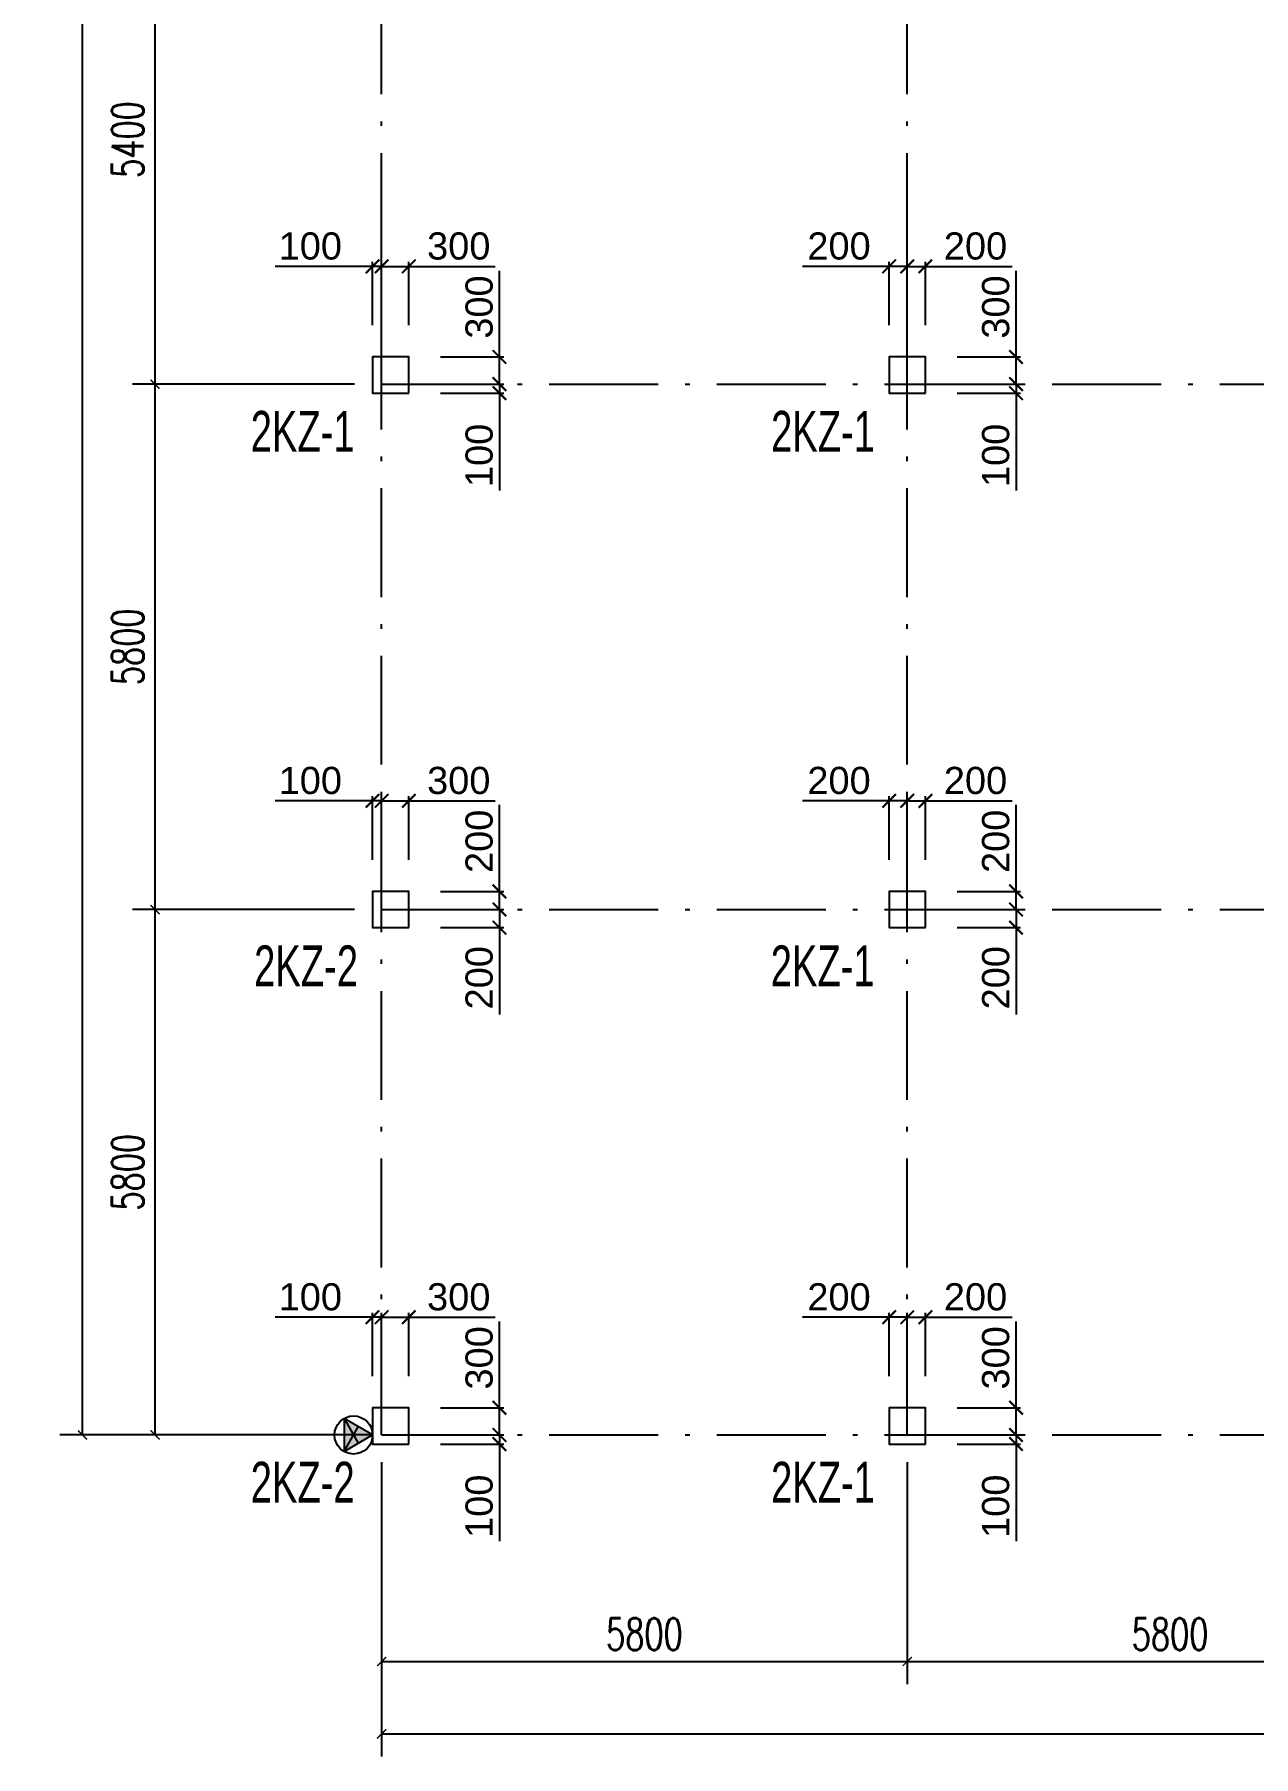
# Model space of a CAD drawing. Header units: millimetres. Extents: x -3831 to 465700, y 39900 to 106100.
# Drawn here: x -3831 to 9621, y 56450 to 75460 of the extents above; entities that cross this region are included whole.
import ezdxf

# ---------------------------------------------------------------- set-up
doc = ezdxf.new("R2010")
doc.units = ezdxf.units.MM
doc.linetypes.add('线型2', pattern=[1850, 1200, -300, 50, -300])
for name, color, linetype in [('AXIS', 3, 'Continuous'), ('column_dim', 90, 'Continuous'), ('DOTE', 10, '线型2'), ('沉降观测点', 1, 'Continuous')]:
    doc.layers.add(name, color=color, linetype=linetype)
doc.layers.add('S_Cl', color=2, linetype='Continuous', lineweight=25)
doc.layers.add('S_ColumFocus', color=2, linetype='Continuous', lineweight=9)
doc.styles.add('_TCH_DIM_T3', font='SIMPLEX', dxfattribs={"width": 0.705882, "bigfont": 'GBCBIG'})
doc.styles.get("Standard").update_dxf_attribs({"font": 'arial.ttf'})
doc.styles.add('xxxx', font='RIF.ttf')
doc.dimstyles.new('_TCH_ARCH&&100', dxfattribs={"dimtxt": 297.5, "dimasz": 100, "dimexe": 250, "dimexo": 300, "dimgap": 126.25, "dimtad": 1, "dimdec": 0, "dimzin": 0, "dimdsep": 46, "dimtxsty": '_TCH_DIM_T3', "dimblk": 'ARCHTICK', "dimcen": 0.09, "dimclrt": 7, "dimazin": 2, "dimtfac": 1, "dimtdec": 0, "dimtix": 1, "dimtmove": 2, "dimatfit": 3, "dimfxl": 100, "dimtolj": 1, "dimtzin": 0, "dimarcsym": 0})
doc.dimstyles.new('ISO-25', dxfattribs={"dimtxt": 2.5, "dimasz": 2.5, "dimexe": 1.25, "dimexo": 0.625, "dimtad": 1, "dimtxsty": 'Standard', "dimcen": 2.5, "dimadec": 0, "dimazin": 0, "dimtfac": 1, "dimtmove": 0, "dimatfit": 3, "dimfxl": 1, "dimarcsym": 0})

# ---------------------------------------------------------------- blocks, each defined once
blk = doc.blocks.new('_ArchTick')
at = {"color": 0, "linetype": 'ByBlock', "const_width": 0.15}
blk.add_lwpolyline([(-0.5, -0.5), (0.5, 0.5)], dxfattribs=at)
blk = doc.blocks.new('*D1622')
at = {"layer": 'column_dim', "color": 0, "lineweight": -2, "transparency": 16777216}
for p, q in [((7000, 71600), (7000, 71750)), ((6350, 71600), (7050, 71600)), ((6350, 71500), (7050, 71500)), ((7000, 71600), (7000, 71500)), ((7000, 71500), (7000, 70426))]:
    blk.add_line(p, q, dxfattribs=at)
at = {"layer": 'Defpoints', "color": 0, "transparency": 16777216}
for p in [(6000, 71600), (6000, 71500), (7000, 71600)]:
    blk.add_point(p, dxfattribs=at)
at = {"layer": 'column_dim', "color": 0, "lineweight": -2, "transparency": 16777216, "xscale": 150, "yscale": 150, "zscale": 150}
for p, rotation in [((7000, 71600), 270), ((7000, 71500), 90)]:
    blk.add_blockref('_ArchTick', p, dxfattribs=dict(at, rotation=rotation))
at = {"layer": 'column_dim', "color": 7, "transparency": 16777216, "insert": (6777, 70813), "char_height": 300, "attachment_point": 5, "rotation": 90}
blk.add_mtext('100', dxfattribs=at)
blk = doc.blocks.new('*D1623')
at = {"layer": 'column_dim', "color": 0, "lineweight": -2, "transparency": 16777216}
for p, q in [((7000, 71900), (7000, 72852)), ((6350, 71900), (7050, 71900)), ((7000, 71600), (7000, 71900)), ((6350, 71600), (7050, 71600))]:
    blk.add_line(p, q, dxfattribs=at)
at = {"layer": 'Defpoints', "color": 0, "transparency": 16777216}
for p in [(6000, 71900), (6000, 71600), (7000, 71600)]:
    blk.add_point(p, dxfattribs=at)
at = {"layer": 'column_dim', "color": 0, "lineweight": -2, "transparency": 16777216, "xscale": 150, "yscale": 150, "zscale": 150}
for p, rotation in [((7000, 71900), 90), ((7000, 71600), 270)]:
    blk.add_blockref('_ArchTick', p, dxfattribs=dict(at, rotation=rotation))
at = {"layer": 'column_dim', "color": 7, "transparency": 16777216, "insert": (6777, 72451), "char_height": 300, "attachment_point": 5, "rotation": 90}
blk.add_mtext('300', dxfattribs=at)
blk = doc.blocks.new('*D1624')
at = {"layer": 'column_dim', "color": 0, "lineweight": -2, "transparency": 16777216}
for p, q in [((5800, 72250), (5800, 72950)), ((5800, 72900), (6000, 72900)), ((6000, 72250), (6000, 72950)), ((6000, 72900), (6957, 72900))]:
    blk.add_line(p, q, dxfattribs=at)
at = {"layer": 'Defpoints', "color": 0, "transparency": 16777216}
for p in [(5800, 72900), (5800, 71900), (6000, 71900)]:
    blk.add_point(p, dxfattribs=at)
at = {"layer": 'column_dim', "color": 0, "lineweight": -2, "transparency": 16777216, "xscale": 150, "yscale": 150, "zscale": 150, "rotation": 180}
blk.add_blockref('_ArchTick', (5800, 72900), dxfattribs=at)
at = {"layer": 'column_dim', "color": 0, "lineweight": -2, "transparency": 16777216, "xscale": 150, "yscale": 150, "zscale": 150}
blk.add_blockref('_ArchTick', (6000, 72900), dxfattribs=at)
at = {"layer": 'column_dim', "color": 7, "transparency": 16777216, "insert": (6553, 73123), "char_height": 300, "attachment_point": 5}
blk.add_mtext('200', dxfattribs=at)
blk = doc.blocks.new('*D1625')
at = {"layer": 'column_dim', "color": 0, "lineweight": -2, "transparency": 16777216}
for p, q in [((5600, 72900), (4643, 72900)), ((5600, 72250), (5600, 72950)), ((5800, 72900), (5600, 72900)), ((5800, 72250), (5800, 72950))]:
    blk.add_line(p, q, dxfattribs=at)
at = {"layer": 'Defpoints', "color": 0, "transparency": 16777216}
for p in [(5800, 72900), (5600, 71900), (5800, 71900)]:
    blk.add_point(p, dxfattribs=at)
at = {"layer": 'column_dim', "color": 0, "lineweight": -2, "transparency": 16777216, "xscale": 150, "yscale": 150, "zscale": 150, "rotation": 180}
blk.add_blockref('_ArchTick', (5600, 72900), dxfattribs=at)
at = {"layer": 'column_dim', "color": 0, "lineweight": -2, "transparency": 16777216, "xscale": 150, "yscale": 150, "zscale": 150}
blk.add_blockref('_ArchTick', (5800, 72900), dxfattribs=at)
at = {"layer": 'column_dim', "color": 7, "transparency": 16777216, "insert": (5047, 73123), "char_height": 300, "attachment_point": 5}
blk.add_mtext('200', dxfattribs=at)
blk = doc.blocks.new('*D1626')
at = {"layer": 'column_dim', "color": 0, "lineweight": -2, "transparency": 16777216}
for p, q in [((6350, 65800), (7050, 65800)), ((7000, 65800), (7000, 65600)), ((6350, 65600), (7050, 65600)), ((7000, 65600), (7000, 64643))]:
    blk.add_line(p, q, dxfattribs=at)
at = {"layer": 'Defpoints', "color": 0, "transparency": 16777216}
for p in [(6000, 65800), (7000, 65800), (6000, 65600)]:
    blk.add_point(p, dxfattribs=at)
at = {"layer": 'column_dim', "color": 0, "lineweight": -2, "transparency": 16777216, "xscale": 150, "yscale": 150, "zscale": 150}
for p, rotation in [((7000, 65800), 90), ((7000, 65600), 270)]:
    blk.add_blockref('_ArchTick', p, dxfattribs=dict(at, rotation=rotation))
at = {"layer": 'column_dim', "color": 7, "transparency": 16777216, "insert": (6777, 65047), "char_height": 300, "attachment_point": 5, "rotation": 90}
blk.add_mtext('200', dxfattribs=at)
blk = doc.blocks.new('*D1627')
at = {"layer": 'column_dim', "color": 0, "lineweight": -2, "transparency": 16777216}
for p, q in [((7000, 66000), (7000, 66957)), ((6350, 66000), (7050, 66000)), ((7000, 65800), (7000, 66000)), ((6350, 65800), (7050, 65800))]:
    blk.add_line(p, q, dxfattribs=at)
at = {"layer": 'Defpoints', "color": 0, "transparency": 16777216}
for p in [(6000, 66000), (6000, 65800), (7000, 65800)]:
    blk.add_point(p, dxfattribs=at)
at = {"layer": 'column_dim', "color": 0, "lineweight": -2, "transparency": 16777216, "xscale": 150, "yscale": 150, "zscale": 150}
for p, rotation in [((7000, 66000), 90), ((7000, 65800), 270)]:
    blk.add_blockref('_ArchTick', p, dxfattribs=dict(at, rotation=rotation))
at = {"layer": 'column_dim', "color": 7, "transparency": 16777216, "insert": (6777, 66553), "char_height": 300, "attachment_point": 5, "rotation": 90}
blk.add_mtext('200', dxfattribs=at)
blk = doc.blocks.new('*D1628')
at = {"layer": 'column_dim', "color": 0, "lineweight": -2, "transparency": 16777216}
for p, q in [((5800, 66350), (5800, 67050)), ((5800, 67000), (6000, 67000)), ((6000, 66350), (6000, 67050)), ((6000, 67000), (6957, 67000))]:
    blk.add_line(p, q, dxfattribs=at)
at = {"layer": 'Defpoints', "color": 0, "transparency": 16777216}
for p in [(5800, 67000), (5800, 66000), (6000, 66000)]:
    blk.add_point(p, dxfattribs=at)
at = {"layer": 'column_dim', "color": 0, "lineweight": -2, "transparency": 16777216, "xscale": 150, "yscale": 150, "zscale": 150, "rotation": 180}
blk.add_blockref('_ArchTick', (5800, 67000), dxfattribs=at)
at = {"layer": 'column_dim', "color": 0, "lineweight": -2, "transparency": 16777216, "xscale": 150, "yscale": 150, "zscale": 150}
blk.add_blockref('_ArchTick', (6000, 67000), dxfattribs=at)
at = {"layer": 'column_dim', "color": 7, "transparency": 16777216, "insert": (6553, 67223), "char_height": 300, "attachment_point": 5}
blk.add_mtext('200', dxfattribs=at)
blk = doc.blocks.new('*D1629')
at = {"layer": 'column_dim', "color": 0, "lineweight": -2, "transparency": 16777216}
for p, q in [((5600, 67000), (4643, 67000)), ((5600, 66350), (5600, 67050)), ((5800, 67000), (5600, 67000)), ((5800, 66350), (5800, 67050))]:
    blk.add_line(p, q, dxfattribs=at)
at = {"layer": 'Defpoints', "color": 0, "transparency": 16777216}
for p in [(5800, 67000), (5600, 66000), (5800, 66000)]:
    blk.add_point(p, dxfattribs=at)
at = {"layer": 'column_dim', "color": 0, "lineweight": -2, "transparency": 16777216, "xscale": 150, "yscale": 150, "zscale": 150, "rotation": 180}
blk.add_blockref('_ArchTick', (5600, 67000), dxfattribs=at)
at = {"layer": 'column_dim', "color": 0, "lineweight": -2, "transparency": 16777216, "xscale": 150, "yscale": 150, "zscale": 150}
blk.add_blockref('_ArchTick', (5800, 67000), dxfattribs=at)
at = {"layer": 'column_dim', "color": 7, "transparency": 16777216, "insert": (5047, 67223), "char_height": 300, "attachment_point": 5}
blk.add_mtext('200', dxfattribs=at)
blk = doc.blocks.new('*D1630')
at = {"layer": 'column_dim', "color": 0, "lineweight": -2, "transparency": 16777216}
for p, q in [((7000, 60000), (7000, 60150)), ((6350, 60000), (7050, 60000)), ((6350, 59900), (7050, 59900)), ((7000, 60000), (7000, 59900)), ((7000, 59900), (7000, 58826))]:
    blk.add_line(p, q, dxfattribs=at)
at = {"layer": 'Defpoints', "color": 0, "transparency": 16777216}
for p in [(6000, 60000), (6000, 59900), (7000, 60000)]:
    blk.add_point(p, dxfattribs=at)
at = {"layer": 'column_dim', "color": 0, "lineweight": -2, "transparency": 16777216, "xscale": 150, "yscale": 150, "zscale": 150}
for p, rotation in [((7000, 60000), 270), ((7000, 59900), 90)]:
    blk.add_blockref('_ArchTick', p, dxfattribs=dict(at, rotation=rotation))
at = {"layer": 'column_dim', "color": 7, "transparency": 16777216, "insert": (6777, 59213), "char_height": 300, "attachment_point": 5, "rotation": 90}
blk.add_mtext('100', dxfattribs=at)
blk = doc.blocks.new('*D1631')
at = {"layer": 'column_dim', "color": 0, "lineweight": -2, "transparency": 16777216}
for p, q in [((7000, 60300), (7000, 61252)), ((6350, 60300), (7050, 60300)), ((7000, 60000), (7000, 60300)), ((6350, 60000), (7050, 60000))]:
    blk.add_line(p, q, dxfattribs=at)
at = {"layer": 'Defpoints', "color": 0, "transparency": 16777216}
for p in [(6000, 60300), (6000, 60000), (7000, 60000)]:
    blk.add_point(p, dxfattribs=at)
at = {"layer": 'column_dim', "color": 0, "lineweight": -2, "transparency": 16777216, "xscale": 150, "yscale": 150, "zscale": 150}
for p, rotation in [((7000, 60300), 90), ((7000, 60000), 270)]:
    blk.add_blockref('_ArchTick', p, dxfattribs=dict(at, rotation=rotation))
at = {"layer": 'column_dim', "color": 7, "transparency": 16777216, "insert": (6777, 60851), "char_height": 300, "attachment_point": 5, "rotation": 90}
blk.add_mtext('300', dxfattribs=at)
blk = doc.blocks.new('*D1632')
at = {"layer": 'column_dim', "color": 0, "lineweight": -2, "transparency": 16777216}
for p, q in [((5800, 60650), (5800, 61350)), ((5800, 61300), (6000, 61300)), ((6000, 60650), (6000, 61350)), ((6000, 61300), (6957, 61300))]:
    blk.add_line(p, q, dxfattribs=at)
at = {"layer": 'Defpoints', "color": 0, "transparency": 16777216}
for p in [(5800, 61300), (5800, 60300), (6000, 60300)]:
    blk.add_point(p, dxfattribs=at)
at = {"layer": 'column_dim', "color": 0, "lineweight": -2, "transparency": 16777216, "xscale": 150, "yscale": 150, "zscale": 150, "rotation": 180}
blk.add_blockref('_ArchTick', (5800, 61300), dxfattribs=at)
at = {"layer": 'column_dim', "color": 0, "lineweight": -2, "transparency": 16777216, "xscale": 150, "yscale": 150, "zscale": 150}
blk.add_blockref('_ArchTick', (6000, 61300), dxfattribs=at)
at = {"layer": 'column_dim', "color": 7, "transparency": 16777216, "insert": (6553, 61523), "char_height": 300, "attachment_point": 5}
blk.add_mtext('200', dxfattribs=at)
blk = doc.blocks.new('*D1633')
at = {"layer": 'column_dim', "color": 0, "lineweight": -2, "transparency": 16777216}
for p, q in [((5600, 61300), (4643, 61300)), ((5600, 60650), (5600, 61350)), ((5800, 61300), (5600, 61300)), ((5800, 60650), (5800, 61350))]:
    blk.add_line(p, q, dxfattribs=at)
at = {"layer": 'Defpoints', "color": 0, "transparency": 16777216}
for p in [(5800, 61300), (5600, 60300), (5800, 60300)]:
    blk.add_point(p, dxfattribs=at)
at = {"layer": 'column_dim', "color": 0, "lineweight": -2, "transparency": 16777216, "xscale": 150, "yscale": 150, "zscale": 150, "rotation": 180}
blk.add_blockref('_ArchTick', (5600, 61300), dxfattribs=at)
at = {"layer": 'column_dim', "color": 0, "lineweight": -2, "transparency": 16777216, "xscale": 150, "yscale": 150, "zscale": 150}
blk.add_blockref('_ArchTick', (5800, 61300), dxfattribs=at)
at = {"layer": 'column_dim', "color": 7, "transparency": 16777216, "insert": (5047, 61523), "char_height": 300, "attachment_point": 5}
blk.add_mtext('200', dxfattribs=at)
blk = doc.blocks.new('*D1654')
at = {"layer": 'column_dim', "color": 0, "lineweight": -2, "transparency": 16777216}
for p, q in [((1300, 71600), (1300, 71750)), ((650, 71600), (1350, 71600)), ((650, 71500), (1350, 71500)), ((1300, 71600), (1300, 71500)), ((1300, 71500), (1300, 70426))]:
    blk.add_line(p, q, dxfattribs=at)
at = {"layer": 'Defpoints', "color": 0, "transparency": 16777216}
for p in [(300, 71600), (300, 71500), (1300, 71600)]:
    blk.add_point(p, dxfattribs=at)
at = {"layer": 'column_dim', "color": 0, "lineweight": -2, "transparency": 16777216, "xscale": 150, "yscale": 150, "zscale": 150}
for p, rotation in [((1300, 71600), 270), ((1300, 71500), 90)]:
    blk.add_blockref('_ArchTick', p, dxfattribs=dict(at, rotation=rotation))
at = {"layer": 'column_dim', "color": 7, "transparency": 16777216, "insert": (1077, 70813), "char_height": 300, "attachment_point": 5, "rotation": 90}
blk.add_mtext('100', dxfattribs=at)
blk = doc.blocks.new('*D1655')
at = {"layer": 'column_dim', "color": 0, "lineweight": -2, "transparency": 16777216}
for p, q in [((1300, 71900), (1300, 72852)), ((650, 71900), (1350, 71900)), ((1300, 71600), (1300, 71900)), ((650, 71600), (1350, 71600))]:
    blk.add_line(p, q, dxfattribs=at)
at = {"layer": 'Defpoints', "color": 0, "transparency": 16777216}
for p in [(300, 71900), (300, 71600), (1300, 71600)]:
    blk.add_point(p, dxfattribs=at)
at = {"layer": 'column_dim', "color": 0, "lineweight": -2, "transparency": 16777216, "xscale": 150, "yscale": 150, "zscale": 150}
for p, rotation in [((1300, 71900), 90), ((1300, 71600), 270)]:
    blk.add_blockref('_ArchTick', p, dxfattribs=dict(at, rotation=rotation))
at = {"layer": 'column_dim', "color": 7, "transparency": 16777216, "insert": (1077, 72451), "char_height": 300, "attachment_point": 5, "rotation": 90}
blk.add_mtext('300', dxfattribs=at)
blk = doc.blocks.new('*D1656')
at = {"layer": 'column_dim', "color": 0, "lineweight": -2, "transparency": 16777216}
for p, q in [((0, 72250), (0, 72950)), ((0, 72900), (300, 72900)), ((300, 72250), (300, 72950)), ((300, 72900), (1252, 72900))]:
    blk.add_line(p, q, dxfattribs=at)
at = {"layer": 'Defpoints', "color": 0, "transparency": 16777216}
for p in [(0, 72900), (0, 71900), (300, 71900)]:
    blk.add_point(p, dxfattribs=at)
at = {"layer": 'column_dim', "color": 0, "lineweight": -2, "transparency": 16777216, "xscale": 150, "yscale": 150, "zscale": 150, "rotation": 180}
blk.add_blockref('_ArchTick', (0, 72900), dxfattribs=at)
at = {"layer": 'column_dim', "color": 0, "lineweight": -2, "transparency": 16777216, "xscale": 150, "yscale": 150, "zscale": 150}
blk.add_blockref('_ArchTick', (300, 72900), dxfattribs=at)
at = {"layer": 'column_dim', "color": 7, "transparency": 16777216, "insert": (851, 73123), "char_height": 300, "attachment_point": 5}
blk.add_mtext('300', dxfattribs=at)
blk = doc.blocks.new('*D1657')
at = {"layer": 'column_dim', "color": 0, "lineweight": -2, "transparency": 16777216}
for p, q in [((-100, 72900), (-1174, 72900)), ((-100, 72250), (-100, 72950)), ((0, 72900), (-100, 72900)), ((0, 72250), (0, 72950)), ((0, 72900), (150, 72900))]:
    blk.add_line(p, q, dxfattribs=at)
at = {"layer": 'Defpoints', "color": 0, "transparency": 16777216}
for p in [(0, 72900), (-100, 71900), (0, 71900)]:
    blk.add_point(p, dxfattribs=at)
at = {"layer": 'column_dim', "color": 0, "lineweight": -2, "transparency": 16777216, "xscale": 150, "yscale": 150, "zscale": 150}
blk.add_blockref('_ArchTick', (-100, 72900), dxfattribs=at)
at = {"layer": 'column_dim', "color": 0, "lineweight": -2, "transparency": 16777216, "xscale": 150, "yscale": 150, "zscale": 150, "rotation": 180}
blk.add_blockref('_ArchTick', (0, 72900), dxfattribs=at)
at = {"layer": 'column_dim', "color": 7, "transparency": 16777216, "insert": (-787, 73123), "char_height": 300, "attachment_point": 5}
blk.add_mtext('100', dxfattribs=at)
blk = doc.blocks.new('*D1658')
at = {"layer": 'column_dim', "color": 0, "lineweight": -2, "transparency": 16777216}
for p, q in [((650, 65800), (1350, 65800)), ((1300, 65800), (1300, 65600)), ((650, 65600), (1350, 65600)), ((1300, 65600), (1300, 64643))]:
    blk.add_line(p, q, dxfattribs=at)
at = {"layer": 'Defpoints', "color": 0, "transparency": 16777216}
for p in [(300, 65800), (1300, 65800), (300, 65600)]:
    blk.add_point(p, dxfattribs=at)
at = {"layer": 'column_dim', "color": 0, "lineweight": -2, "transparency": 16777216, "xscale": 150, "yscale": 150, "zscale": 150}
for p, rotation in [((1300, 65800), 90), ((1300, 65600), 270)]:
    blk.add_blockref('_ArchTick', p, dxfattribs=dict(at, rotation=rotation))
at = {"layer": 'column_dim', "color": 7, "transparency": 16777216, "insert": (1077, 65047), "char_height": 300, "attachment_point": 5, "rotation": 90}
blk.add_mtext('200', dxfattribs=at)
blk = doc.blocks.new('*D1659')
at = {"layer": 'column_dim', "color": 0, "lineweight": -2, "transparency": 16777216}
for p, q in [((1300, 66000), (1300, 66957)), ((650, 66000), (1350, 66000)), ((1300, 65800), (1300, 66000)), ((650, 65800), (1350, 65800))]:
    blk.add_line(p, q, dxfattribs=at)
at = {"layer": 'Defpoints', "color": 0, "transparency": 16777216}
for p in [(300, 66000), (300, 65800), (1300, 65800)]:
    blk.add_point(p, dxfattribs=at)
at = {"layer": 'column_dim', "color": 0, "lineweight": -2, "transparency": 16777216, "xscale": 150, "yscale": 150, "zscale": 150}
for p, rotation in [((1300, 66000), 90), ((1300, 65800), 270)]:
    blk.add_blockref('_ArchTick', p, dxfattribs=dict(at, rotation=rotation))
at = {"layer": 'column_dim', "color": 7, "transparency": 16777216, "insert": (1077, 66553), "char_height": 300, "attachment_point": 5, "rotation": 90}
blk.add_mtext('200', dxfattribs=at)
blk = doc.blocks.new('*D1660')
at = {"layer": 'column_dim', "color": 0, "lineweight": -2, "transparency": 16777216}
for p, q in [((0, 66350), (0, 67050)), ((0, 67000), (300, 67000)), ((300, 66350), (300, 67050)), ((300, 67000), (1252, 67000))]:
    blk.add_line(p, q, dxfattribs=at)
at = {"layer": 'Defpoints', "color": 0, "transparency": 16777216}
for p in [(0, 67000), (0, 66000), (300, 66000)]:
    blk.add_point(p, dxfattribs=at)
at = {"layer": 'column_dim', "color": 0, "lineweight": -2, "transparency": 16777216, "xscale": 150, "yscale": 150, "zscale": 150, "rotation": 180}
blk.add_blockref('_ArchTick', (0, 67000), dxfattribs=at)
at = {"layer": 'column_dim', "color": 0, "lineweight": -2, "transparency": 16777216, "xscale": 150, "yscale": 150, "zscale": 150}
blk.add_blockref('_ArchTick', (300, 67000), dxfattribs=at)
at = {"layer": 'column_dim', "color": 7, "transparency": 16777216, "insert": (851, 67223), "char_height": 300, "attachment_point": 5}
blk.add_mtext('300', dxfattribs=at)
blk = doc.blocks.new('*D1661')
at = {"layer": 'column_dim', "color": 0, "lineweight": -2, "transparency": 16777216}
for p, q in [((-100, 67000), (-1174, 67000)), ((-100, 66350), (-100, 67050)), ((0, 67000), (-100, 67000)), ((0, 66350), (0, 67050)), ((0, 67000), (150, 67000))]:
    blk.add_line(p, q, dxfattribs=at)
at = {"layer": 'Defpoints', "color": 0, "transparency": 16777216}
for p in [(0, 67000), (-100, 66000), (0, 66000)]:
    blk.add_point(p, dxfattribs=at)
at = {"layer": 'column_dim', "color": 0, "lineweight": -2, "transparency": 16777216, "xscale": 150, "yscale": 150, "zscale": 150}
blk.add_blockref('_ArchTick', (-100, 67000), dxfattribs=at)
at = {"layer": 'column_dim', "color": 0, "lineweight": -2, "transparency": 16777216, "xscale": 150, "yscale": 150, "zscale": 150, "rotation": 180}
blk.add_blockref('_ArchTick', (0, 67000), dxfattribs=at)
at = {"layer": 'column_dim', "color": 7, "transparency": 16777216, "insert": (-787, 67223), "char_height": 300, "attachment_point": 5}
blk.add_mtext('100', dxfattribs=at)
blk = doc.blocks.new('*D1662')
at = {"layer": 'column_dim', "color": 0, "lineweight": -2, "transparency": 16777216}
for p, q in [((1300, 60000), (1300, 60150)), ((650, 60000), (1350, 60000)), ((650, 59900), (1350, 59900)), ((1300, 60000), (1300, 59900)), ((1300, 59900), (1300, 58826))]:
    blk.add_line(p, q, dxfattribs=at)
at = {"layer": 'Defpoints', "color": 0, "transparency": 16777216}
for p in [(300, 60000), (300, 59900), (1300, 60000)]:
    blk.add_point(p, dxfattribs=at)
at = {"layer": 'column_dim', "color": 0, "lineweight": -2, "transparency": 16777216, "xscale": 150, "yscale": 150, "zscale": 150}
for p, rotation in [((1300, 60000), 270), ((1300, 59900), 90)]:
    blk.add_blockref('_ArchTick', p, dxfattribs=dict(at, rotation=rotation))
at = {"layer": 'column_dim', "color": 7, "transparency": 16777216, "insert": (1077, 59213), "char_height": 300, "attachment_point": 5, "rotation": 90}
blk.add_mtext('100', dxfattribs=at)
blk = doc.blocks.new('*D1663')
at = {"layer": 'column_dim', "color": 0, "lineweight": -2, "transparency": 16777216}
for p, q in [((1300, 60300), (1300, 61252)), ((650, 60300), (1350, 60300)), ((1300, 60000), (1300, 60300)), ((650, 60000), (1350, 60000))]:
    blk.add_line(p, q, dxfattribs=at)
at = {"layer": 'Defpoints', "color": 0, "transparency": 16777216}
for p in [(300, 60300), (300, 60000), (1300, 60000)]:
    blk.add_point(p, dxfattribs=at)
at = {"layer": 'column_dim', "color": 0, "lineweight": -2, "transparency": 16777216, "xscale": 150, "yscale": 150, "zscale": 150}
for p, rotation in [((1300, 60300), 90), ((1300, 60000), 270)]:
    blk.add_blockref('_ArchTick', p, dxfattribs=dict(at, rotation=rotation))
at = {"layer": 'column_dim', "color": 7, "transparency": 16777216, "insert": (1077, 60851), "char_height": 300, "attachment_point": 5, "rotation": 90}
blk.add_mtext('300', dxfattribs=at)
blk = doc.blocks.new('*D1664')
at = {"layer": 'column_dim', "color": 0, "lineweight": -2, "transparency": 16777216}
for p, q in [((0, 60650), (0, 61350)), ((0, 61300), (300, 61300)), ((300, 60650), (300, 61350)), ((300, 61300), (1252, 61300))]:
    blk.add_line(p, q, dxfattribs=at)
at = {"layer": 'Defpoints', "color": 0, "transparency": 16777216}
for p in [(0, 61300), (0, 60300), (300, 60300)]:
    blk.add_point(p, dxfattribs=at)
at = {"layer": 'column_dim', "color": 0, "lineweight": -2, "transparency": 16777216, "xscale": 150, "yscale": 150, "zscale": 150, "rotation": 180}
blk.add_blockref('_ArchTick', (0, 61300), dxfattribs=at)
at = {"layer": 'column_dim', "color": 0, "lineweight": -2, "transparency": 16777216, "xscale": 150, "yscale": 150, "zscale": 150}
blk.add_blockref('_ArchTick', (300, 61300), dxfattribs=at)
at = {"layer": 'column_dim', "color": 7, "transparency": 16777216, "insert": (851, 61523), "char_height": 300, "attachment_point": 5}
blk.add_mtext('300', dxfattribs=at)
blk = doc.blocks.new('*D1665')
at = {"layer": 'column_dim', "color": 0, "lineweight": -2, "transparency": 16777216}
for p, q in [((-100, 61300), (-1174, 61300)), ((-100, 60650), (-100, 61350)), ((0, 61300), (-100, 61300)), ((0, 60650), (0, 61350)), ((0, 61300), (150, 61300))]:
    blk.add_line(p, q, dxfattribs=at)
at = {"layer": 'Defpoints', "color": 0, "transparency": 16777216}
for p in [(0, 61300), (-100, 60300), (0, 60300)]:
    blk.add_point(p, dxfattribs=at)
at = {"layer": 'column_dim', "color": 0, "lineweight": -2, "transparency": 16777216, "xscale": 150, "yscale": 150, "zscale": 150}
blk.add_blockref('_ArchTick', (-100, 61300), dxfattribs=at)
at = {"layer": 'column_dim', "color": 0, "lineweight": -2, "transparency": 16777216, "xscale": 150, "yscale": 150, "zscale": 150, "rotation": 180}
blk.add_blockref('_ArchTick', (0, 61300), dxfattribs=at)
at = {"layer": 'column_dim', "color": 7, "transparency": 16777216, "insert": (-787, 61523), "char_height": 300, "attachment_point": 5}
blk.add_mtext('100', dxfattribs=at)
blk = doc.blocks.new('A$C4E0C7033')
at = {"layer": '沉降观测点'}
blk.add_hatch(color=256, dxfattribs=at).paths.add_polyline_path([(184, 368), (25, 92), (343, 92)])
for p, q in [((184, 368), (184, 92)), ((25, 92), (263, 230)), ((343, 92), (104, 230))]:
    blk.add_line(p, q, dxfattribs=at)
blk.add_lwpolyline([(25, 92), (343, 92), (184, 368)], close=True, dxfattribs=at)
blk.add_circle((184, 184), 184, dxfattribs=at)
blk = doc.blocks.new('*D2314')
at = {"layer": 'AXIS', "color": 0, "lineweight": -2, "transparency": 16777216}
for p, q in [((0, 59700), (0, 56450)), ((72500, 59700), (72500, 56450)), ((0, 56700), (72500, 56700))]:
    blk.add_line(p, q, dxfattribs=at)
at = {"layer": 'Defpoints', "color": 0, "transparency": 16777216}
for p in [(0, 60000), (72500, 60000), (72500, 56700)]:
    blk.add_point(p, dxfattribs=at)
at = {"layer": 'AXIS', "color": 0, "lineweight": -2, "transparency": 16777216, "xscale": 100, "yscale": 100, "zscale": 100, "rotation": 180}
blk.add_blockref('_ArchTick', (0, 56700), dxfattribs=at)
at = {"layer": 'AXIS', "color": 0, "lineweight": -2, "transparency": 16777216, "xscale": 100, "yscale": 100, "zscale": 100}
blk.add_blockref('_ArchTick', (72500, 56700), dxfattribs=at)
at = {"layer": 'AXIS', "color": 7, "transparency": 16777216, "insert": (36250, 57001.25), "char_height": 350, "attachment_point": 5, "style": '_TCH_DIM_T3'}
blk.add_mtext('\\A1;72500', dxfattribs=at)
blk = doc.blocks.new('*D2315')
at = {"layer": 'AXIS', "color": 0, "lineweight": -2, "transparency": 16777216}
for p, q in [((0, 59700), (0, 57250)), ((5800, 59700), (5800, 57250)), ((0, 57500), (5800, 57500))]:
    blk.add_line(p, q, dxfattribs=at)
at = {"layer": 'Defpoints', "color": 0, "transparency": 16777216}
for p in [(0, 60000), (5800, 60000), (5800, 57500)]:
    blk.add_point(p, dxfattribs=at)
at = {"layer": 'AXIS', "color": 0, "lineweight": -2, "transparency": 16777216, "xscale": 100, "yscale": 100, "zscale": 100, "rotation": 180}
blk.add_blockref('_ArchTick', (0, 57500), dxfattribs=at)
at = {"layer": 'AXIS', "color": 0, "lineweight": -2, "transparency": 16777216, "xscale": 100, "yscale": 100, "zscale": 100}
blk.add_blockref('_ArchTick', (5800, 57500), dxfattribs=at)
at = {"layer": 'AXIS', "color": 7, "transparency": 16777216, "insert": (2900, 57801.25), "char_height": 350, "attachment_point": 5, "style": '_TCH_DIM_T3'}
blk.add_mtext('\\A1;5800', dxfattribs=at)
blk = doc.blocks.new('*D2316')
at = {"layer": 'AXIS', "color": 0, "lineweight": -2, "transparency": 16777216}
for p, q in [((5800, 59700), (5800, 57250)), ((11600, 59700), (11600, 57250)), ((5800, 57500), (11600, 57500))]:
    blk.add_line(p, q, dxfattribs=at)
at = {"layer": 'Defpoints', "color": 0, "transparency": 16777216}
for p in [(5800, 60000), (11600, 60000), (11600, 57500)]:
    blk.add_point(p, dxfattribs=at)
at = {"layer": 'AXIS', "color": 0, "lineweight": -2, "transparency": 16777216, "xscale": 100, "yscale": 100, "zscale": 100, "rotation": 180}
blk.add_blockref('_ArchTick', (5800, 57500), dxfattribs=at)
at = {"layer": 'AXIS', "color": 0, "lineweight": -2, "transparency": 16777216, "xscale": 100, "yscale": 100, "zscale": 100}
blk.add_blockref('_ArchTick', (11600, 57500), dxfattribs=at)
at = {"layer": 'AXIS', "color": 7, "transparency": 16777216, "insert": (8700, 57801.25), "char_height": 350, "attachment_point": 5, "style": '_TCH_DIM_T3'}
blk.add_mtext('\\A1;5800', dxfattribs=at)
blk = doc.blocks.new('*D2338')
at = {"layer": 'AXIS', "color": 0, "lineweight": -2, "transparency": 16777216}
for p, q in [((-300, 101300), (-3550, 101300)), ((-3300, 60000), (-3300, 101300)), ((-300, 60000), (-3550, 60000))]:
    blk.add_line(p, q, dxfattribs=at)
at = {"layer": 'Defpoints', "color": 0, "transparency": 16777216}
for p in [(-3300, 101300), (0, 101300), (0, 60000)]:
    blk.add_point(p, dxfattribs=at)
at = {"layer": 'AXIS', "color": 0, "lineweight": -2, "transparency": 16777216, "xscale": 100, "yscale": 100, "zscale": 100}
for p, rotation in [((-3300, 101300), 90), ((-3300, 60000), 270)]:
    blk.add_blockref('_ArchTick', p, dxfattribs=dict(at, rotation=rotation))
at = {"layer": 'AXIS', "color": 7, "transparency": 16777216, "insert": (-3601.25, 80650), "char_height": 350, "attachment_point": 5, "rotation": 90, "style": '_TCH_DIM_T3'}
blk.add_mtext('\\A1;41300', dxfattribs=at)
blk = doc.blocks.new('*D2339')
at = {"layer": 'AXIS', "color": 0, "lineweight": -2, "transparency": 16777216}
for p, q in [((-300, 65800), (-2750, 65800)), ((-2500, 60000), (-2500, 65800)), ((-300, 60000), (-2750, 60000))]:
    blk.add_line(p, q, dxfattribs=at)
at = {"layer": 'Defpoints', "color": 0, "transparency": 16777216}
for p in [(-2500, 65800), (0, 65800), (0, 60000)]:
    blk.add_point(p, dxfattribs=at)
at = {"layer": 'AXIS', "color": 0, "lineweight": -2, "transparency": 16777216, "xscale": 100, "yscale": 100, "zscale": 100}
for p, rotation in [((-2500, 65800), 90), ((-2500, 60000), 270)]:
    blk.add_blockref('_ArchTick', p, dxfattribs=dict(at, rotation=rotation))
at = {"layer": 'AXIS', "color": 7, "transparency": 16777216, "insert": (-2801.25, 62900), "char_height": 350, "attachment_point": 5, "rotation": 90, "style": '_TCH_DIM_T3'}
blk.add_mtext('\\A1;5800', dxfattribs=at)
blk = doc.blocks.new('*D2340')
at = {"layer": 'AXIS', "color": 0, "lineweight": -2, "transparency": 16777216}
for p, q in [((-300, 71600), (-2750, 71600)), ((-2500, 65800), (-2500, 71600)), ((-300, 65800), (-2750, 65800))]:
    blk.add_line(p, q, dxfattribs=at)
at = {"layer": 'Defpoints', "color": 0, "transparency": 16777216}
for p in [(-2500, 71600), (0, 71600), (0, 65800)]:
    blk.add_point(p, dxfattribs=at)
at = {"layer": 'AXIS', "color": 0, "lineweight": -2, "transparency": 16777216, "xscale": 100, "yscale": 100, "zscale": 100}
for p, rotation in [((-2500, 71600), 90), ((-2500, 65800), 270)]:
    blk.add_blockref('_ArchTick', p, dxfattribs=dict(at, rotation=rotation))
at = {"layer": 'AXIS', "color": 7, "transparency": 16777216, "insert": (-2801.25, 68700), "char_height": 350, "attachment_point": 5, "rotation": 90, "style": '_TCH_DIM_T3'}
blk.add_mtext('\\A1;5800', dxfattribs=at)
blk = doc.blocks.new('*D2341')
at = {"layer": 'AXIS', "color": 0, "lineweight": -2, "transparency": 16777216}
for p, q in [((-300, 77000), (-2750, 77000)), ((-2500, 71600), (-2500, 77000)), ((-300, 71600), (-2750, 71600))]:
    blk.add_line(p, q, dxfattribs=at)
at = {"layer": 'Defpoints', "color": 0, "transparency": 16777216}
for p in [(-2500, 77000), (0, 77000), (0, 71600)]:
    blk.add_point(p, dxfattribs=at)
at = {"layer": 'AXIS', "color": 0, "lineweight": -2, "transparency": 16777216, "xscale": 100, "yscale": 100, "zscale": 100}
for p, rotation in [((-2500, 77000), 90), ((-2500, 71600), 270)]:
    blk.add_blockref('_ArchTick', p, dxfattribs=dict(at, rotation=rotation))
at = {"layer": 'AXIS', "color": 7, "transparency": 16777216, "insert": (-2801.25, 74300), "char_height": 350, "attachment_point": 5, "rotation": 90, "style": '_TCH_DIM_T3'}
blk.add_mtext('\\A1;5400', dxfattribs=at)

msp = doc.modelspace()

# ---------------------------------------------------------------- linework, layer by layer
at = {"layer": 'DOTE'}
for p, q in [((0, 60000), (0, 101300)), ((5800, 60000), (5800, 101300)), ((0, 71600), (72500, 71600)), ((0, 65800), (72500, 65800)), ((0, 60000), (72500, 60000))]:
    msp.add_line(p, q, dxfattribs=at)
at = {"layer": 'S_Cl'}
for points in [[(300, 71500), (300, 71900), (-100, 71900), (-100, 71500)], [(6000, 71500), (6000, 71900), (5600, 71900), (5600, 71500)], [(300, 65600), (300, 66000), (-100, 66000), (-100, 65600)], [(6000, 65600), (6000, 66000), (5600, 66000), (5600, 65600)], [(300, 59900), (300, 60300), (-100, 60300), (-100, 59900)], [(6000, 59900), (6000, 60300), (5600, 60300), (5600, 59900)]]:
    msp.add_lwpolyline(points, close=True, dxfattribs=at)

# ---------------------------------------------------------------- block references
at = {"xscale": 1.142492795106955, "yscale": 1.142492795106955, "zscale": 1.142492795106955, "rotation": 269.999999999975}
msp.add_blockref('A$C4E0C7033', (-519.99933, 60209.99753), dxfattribs=at)

# ---------------------------------------------------------------- texts
at = {"layer": 'S_ColumFocus', "char_height": 450, "attachment_point": 5, "style": 'xxxx'}
for s, insert, width in [('\\W0.7000;2KZ-1', (-871.16973, 71078.98598), 770.5), ('{\\W0.7;2KZ-1}', (4870.70527, 71078.98598), 854.25), ('\\W0.7000;2KZ-2', (-833.48223, 65178.98598), 845.875), ('{\\W0.7;2KZ-1}', (4866.51777, 65178.98598), 845.875), ('{\\W0.7;2KZ-2}', (-871.16973, 59478.98598), 770.5), ('{\\W0.7;2KZ-1}', (4870.70527, 59478.98598), 854.25)]:
    msp.add_mtext(s, dxfattribs=dict(at, insert=insert, width=width))

# ---------------------------------------------------------------- dimensions: what is measured, and where the dimension line sits
at = {"layer": 'AXIS'}
for p1, p2, distance, picture, middle in [((0, 60000), (0, 101300), 3300, '*D2338', (-3601.25, 80650)), ((0, 71600), (0, 77000), 2500, '*D2341', (-2801.25, 74300)), ((0, 65800), (0, 71600), 2500, '*D2340', (-2801.25, 68700)), ((0, 60000), (0, 65800), 2500, '*D2339', (-2801.25, 62900)), ((0, 60000), (72500, 60000), -3300, '*D2314', (36250, 57001.25)), ((0, 60000), (5800, 60000), -2500, '*D2315', (2900, 57801.25)), ((5800, 60000), (11600, 60000), -2500, '*D2316', (8700, 57801.25))]:
    dim = msp.add_aligned_dim(p1=p1, p2=p2, distance=distance, dimstyle='_TCH_ARCH&&100', override={"dimtxt": 350}, dxfattribs=at)
    dim.commit()
    dim.dimension.update_dxf_attribs({"geometry": picture, "text_midpoint": middle})
at = {"layer": 'column_dim'}
for p1, p2, distance, picture, middle in [((-100, 71900), (0, 71900), 1000, '*D1657', (-786.78035, 73123.1719)), ((300, 71900), (0, 71900), -1000, '*D1656', (850.79809, 73123.27422)), ((5600, 71900), (5800, 71900), 1000, '*D1625', (5046.54161, 73123.1719)), ((6000, 71900), (5800, 71900), -1000, '*D1624', (6553.45839, 73123.1719)), ((300, 71900), (300, 71600), 1000, '*D1655', (1076.72578, 72450.79809)), ((6000, 71900), (6000, 71600), 1000, '*D1623', (6776.72578, 72450.79809)), ((300, 71500), (300, 71600), -1000, '*D1654', (1076.8281, 70813.21965)), ((6000, 71500), (6000, 71600), -1000, '*D1622', (6776.8281, 70813.21965)), ((-100, 66000), (0, 66000), 1000, '*D1661', (-786.78035, 67223.1719)), ((300, 66000), (0, 66000), -1000, '*D1660', (850.79809, 67223.27422)), ((5600, 66000), (5800, 66000), 1000, '*D1629', (5046.54161, 67223.1719)), ((6000, 66000), (5800, 66000), -1000, '*D1628', (6553.45839, 67223.1719)), ((300, 66000), (300, 65800), 1000, '*D1659', (1076.8281, 66553.45839)), ((6000, 66000), (6000, 65800), 1000, '*D1627', (6776.8281, 66553.45839)), ((300, 65600), (300, 65800), -1000, '*D1658', (1076.8281, 65046.54161)), ((6000, 65600), (6000, 65800), -1000, '*D1626', (6776.8281, 65046.54161)), ((-100, 60300), (0, 60300), 1000, '*D1665', (-786.78035, 61523.1719)), ((300, 60300), (0, 60300), -1000, '*D1664', (850.79809, 61523.27422)), ((5600, 60300), (5800, 60300), 1000, '*D1633', (5046.54161, 61523.1719)), ((6000, 60300), (5800, 60300), -1000, '*D1632', (6553.45839, 61523.1719)), ((300, 60300), (300, 60000), 1000, '*D1663', (1076.72578, 60850.79809)), ((6000, 60300), (6000, 60000), 1000, '*D1631', (6776.72578, 60850.79809)), ((300, 59900), (300, 60000), -1000, '*D1662', (1076.8281, 59213.21965)), ((6000, 59900), (6000, 60000), -1000, '*D1630', (6776.8281, 59213.21965))]:
    dim = msp.add_aligned_dim(p1=p1, p2=p2, distance=distance, dimstyle='ISO-25', override={"dimtxt": 300, "dimasz": 150, "dimexe": 50, "dimexo": 350, "dimgap": 70, "dimjust": 1, "dimblk1": 'ArchTick', "dimblk2": 'ArchTick', "dimsah": 1, "dimclrt": 7}, dxfattribs=at)
    dim.commit()
    dim.dimension.update_dxf_attribs({"geometry": picture, "text_midpoint": middle})

doc.saveas('drawing.dxf')
